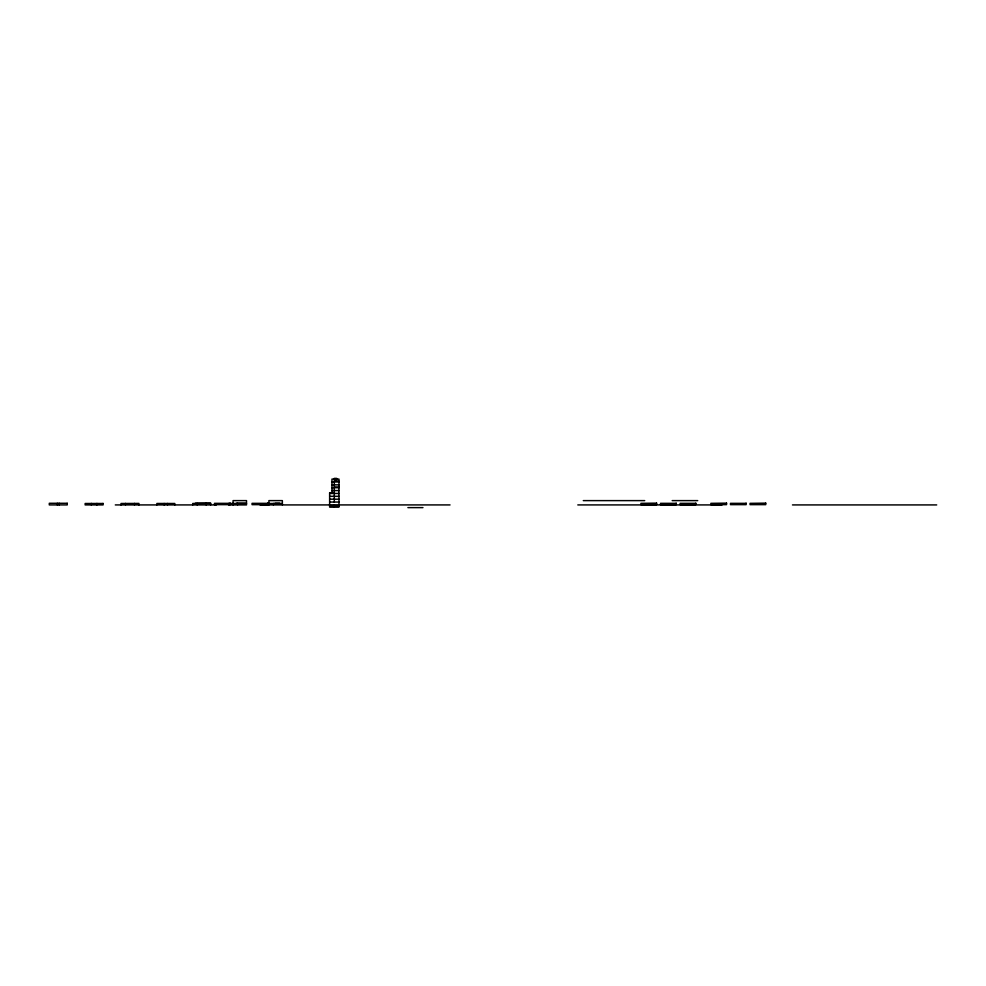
<?xml version="1.0" encoding="UTF-8"?>
<svg xmlns="http://www.w3.org/2000/svg" width="986" height="986" viewBox="0 0 986 986"><rect width="100%" height="100%" fill="white"/><g stroke="black" fill="none" stroke-linecap="round" stroke-linejoin="round"><path stroke-width="1.48" d="M334.303 481.254L338.974 481.254M331.962 481.969L338.974 481.969M331.962 484.841L338.974 484.841M334.303 486.985L338.974 486.985M331.962 487.713L338.974 487.713M331.962 490.572L338.974 490.572M334.303 492.729L329.632 492.729L329.632 507.075L338.974 507.075L338.974 479.097L331.962 479.097L331.962 493.444M329.632 493.444L338.974 493.444M329.632 496.315L338.974 496.315M329.632 499.187L338.974 499.187M583.293 500.617L644.708 500.617M672.181 500.617L697.718 500.617M329.632 502.047L338.974 502.047M195.376 503.193L210.659 503.193L210.659 504.918M230.182 503.341L214.504 503.341L214.504 504.647L230.182 504.647L230.182 503.143M236.381 503.193L245.231 503.193M267.736 503.341L252.059 503.341L252.059 504.647L267.736 504.647L267.736 503.143M274.983 503.193L279.765 503.193M676.211 503.341L660.534 503.341L660.534 504.647L676.211 504.647L676.211 503.143M695.808 503.341L680.13 503.341L680.13 504.647L695.808 504.647L695.808 503.143M746.143 503.341L730.478 503.341L730.478 504.647L746.143 504.647L746.143 503.143M210.659 503.365L192.726 503.489L192.726 504.918M228.579 503.489L246.512 503.489M267.428 503.489L282.366 503.489M115.3 504.918L216.341 504.918M228.579 504.918L246.512 504.918L246.512 500.617L233.066 500.617L233.066 504.918M260.033 504.918L450.035 504.918M577.808 504.918L722.035 504.918M792.473 504.918L936.7 504.918M329.632 505.633L338.974 505.633M329.632 506.36L338.974 506.36M407.896 507.617L422.957 507.617M336.645 479.097L336.645 478.383L334.303 478.383L334.303 479.097M336.645 481.254L336.645 480.539L334.303 480.539L334.303 502.047M334.303 504.918L334.303 505.633M334.303 506.36L334.303 507.075M282.366 504.918L282.366 500.617L268.919 500.617L268.919 504.918M273.405 503.427L273.405 504.918M237.552 503.427L237.552 504.918M206.173 503.193L206.173 504.918M197.212 503.489L197.212 504.918M174.805 504.918L174.805 503.489L156.873 503.476L156.873 504.918M167.521 503.489L167.521 504.918M164.157 503.489L164.157 504.918M138.94 504.918L138.94 503.427L121.019 503.489L121.019 504.918M134.466 503.427L134.466 504.918M125.493 503.427L125.493 504.918M96.924 503.427L96.924 504.918M91.316 503.427L91.316 504.918M59.222 503.279L59.222 504.918M57.311 503.279L57.311 504.918M67.233 503.279L49.3 503.279L49.3 504.918L67.233 504.918L67.233 503.279M656.614 503.143L640.937 503.341L640.937 504.647L656.614 504.647L656.614 503.143M726.559 503.143L710.881 503.341L710.881 504.647L726.559 504.647L726.559 503.143M765.74 503.143L750.063 503.341L750.063 504.647L765.74 504.647L765.74 503.143M103.086 503.489L85.153 503.489L85.153 504.918L103.086 504.918L103.086 503.427"/></g></svg>
